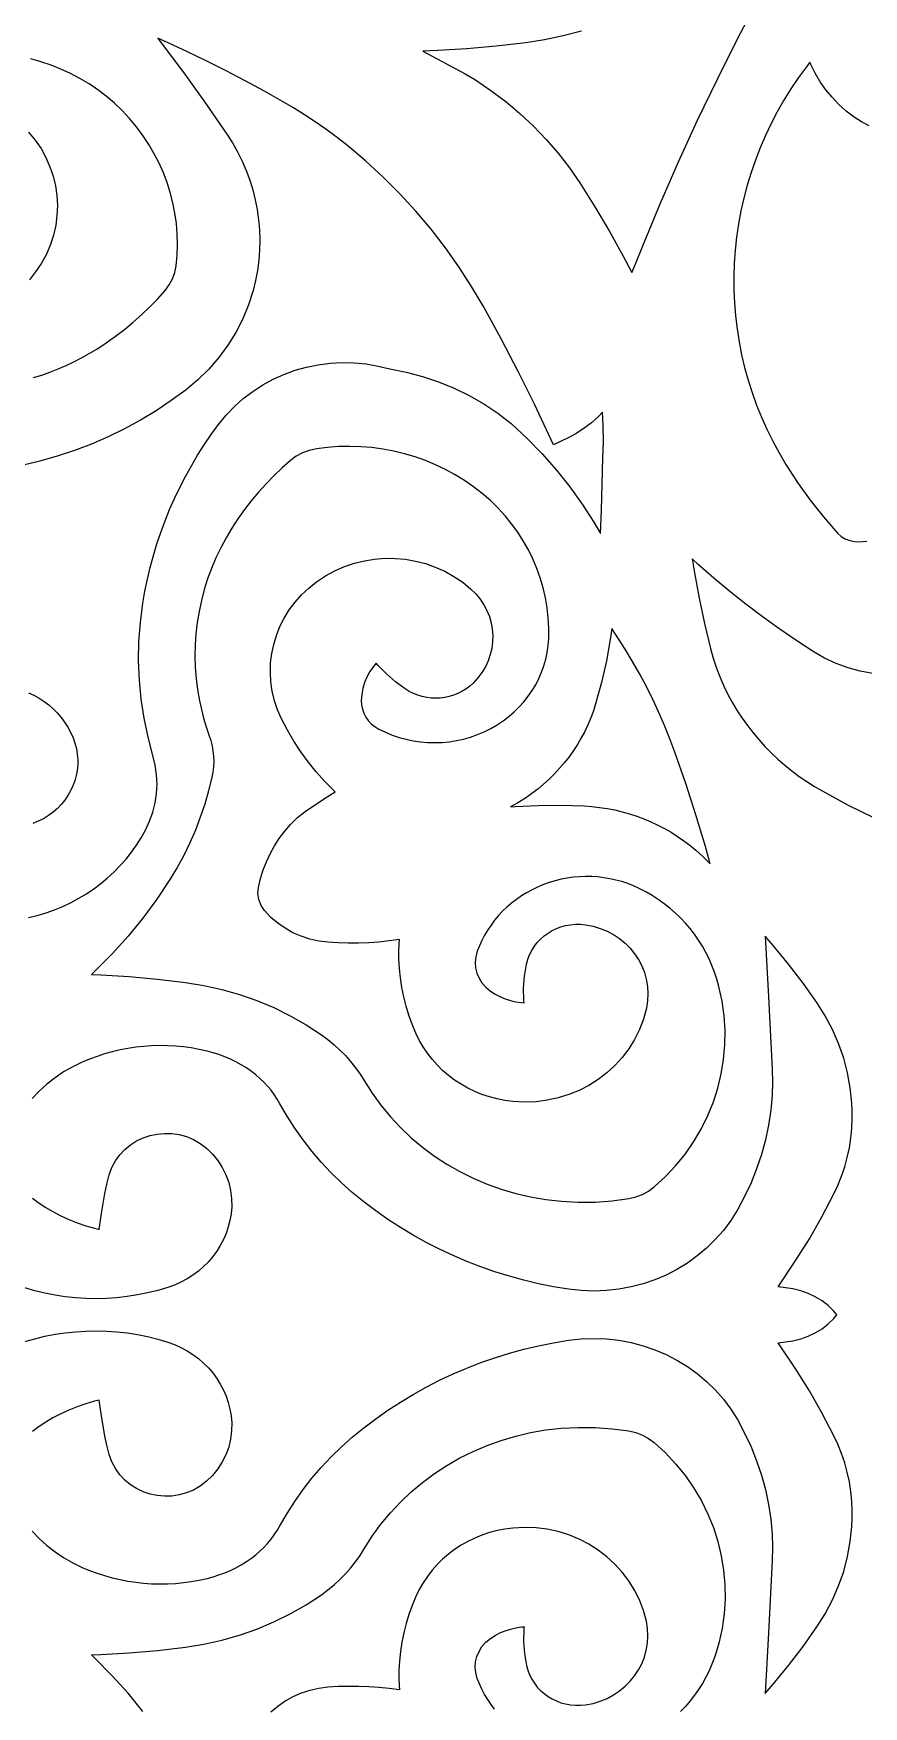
# Model space of a CAD drawing. Extents: x 2828 to 3228, y -800 to 800.
# Drawn here: x 3064.2 to 3105.4, y -19.4 to 63.6 of the extents above; entities that cross this region are included whole.
import ezdxf

# ---------------------------------------------------------------- set-up
doc = ezdxf.new("R2010")
doc.units = 0
doc.layers.add('LAYER_1', color=18, linetype='CONTINUOUS')

msp = doc.modelspace()

# ---------------------------------------------------------------- linework, layer by layer
at = {"layer": 'LAYER_1'}
for points in [[(3091.358, 63.695), (3090.45, 63.454), (3089.528, 63.261), (3088.595, 63.119), (3087.137, 62.953), (3085.678, 62.822), (3084.215, 62.726), (3083.485, 62.695), (3085.597, 61.568), (3086.102, 61.271), (3086.872, 60.754), (3087.608, 60.2), (3088.312, 59.609), (3088.98, 58.984), (3089.613, 58.325), (3090.207, 57.635), (3090.763, 56.914), (3091.277, 56.165), (3092.023, 54.98), (3092.737, 53.78), (3093.42, 52.564), (3093.869, 51.714), (3094.056, 52.176), (3094.405, 53.036), (3095.278, 55.129), (3096.187, 57.207), (3097.133, 59.27), (3098.114, 61.318), (3099.131, 63.351), (3100.184, 65.366)], [(3063.91, 19.712), (3064.346, 19.816), (3064.779, 19.946), (3065.204, 20.096), (3065.617, 20.267), (3066.02, 20.457), (3066.41, 20.666), (3066.788, 20.894), (3067.153, 21.139), (3067.503, 21.401), (3067.839, 21.68), (3068.159, 21.975), (3068.464, 22.286), (3068.751, 22.611), (3069.021, 22.951), (3069.273, 23.305), (3069.506, 23.673), (3069.718, 24.049), (3069.923, 24.488), (3070.082, 24.937), (3070.197, 25.395), (3070.266, 25.86), (3070.291, 26.33), (3070.27, 26.8), (3070.203, 27.268), (3070.086, 27.747), (3069.843, 28.661), (3069.648, 29.599), (3069.506, 30.544), (3069.416, 31.495), (3069.379, 32.448), (3069.395, 33.403), (3069.464, 34.357), (3069.586, 35.306), (3069.69, 35.906), (3069.812, 36.499), (3069.951, 37.087), (3070.109, 37.671), (3070.284, 38.25), (3070.477, 38.823), (3070.687, 39.39), (3070.915, 39.951), (3071.16, 40.506), (3071.422, 41.053), (3071.7, 41.593), (3071.996, 42.126), (3072.308, 42.65), (3072.636, 43.166), (3072.981, 43.673), (3073.344, 44.175), (3073.72, 44.637), (3074.132, 45.069), (3074.574, 45.463), (3075.044, 45.821), (3075.539, 46.141), (3076.055, 46.422), (3076.592, 46.664), (3077.145, 46.865), (3077.713, 47.025), (3078.292, 47.144), (3078.881, 47.219), (3079.477, 47.251), (3080.077, 47.239), (3080.678, 47.182), (3081.278, 47.078), (3081.849, 46.934), (3082.657, 46.779), (3083.473, 46.565), (3084.27, 46.299), (3085.046, 45.983), (3085.797, 45.617), (3086.521, 45.202), (3087.215, 44.74), (3087.882, 44.228), (3088.673, 43.485), (3089.418, 42.715), (3090.123, 41.913), (3090.786, 41.081), (3091.407, 40.219), (3091.985, 39.33), (3092.313, 38.767), (3092.365, 39.917), (3092.425, 42.522), (3092.455, 43.337), (3092.446, 44.139), (3092.408, 44.784), (3092.187, 44.557), (3091.855, 44.264), (3091.502, 43.994), (3091.13, 43.749), (3090.739, 43.529), (3089.983, 43.171), (3089.029, 45.181), (3088.216, 46.812), (3087.372, 48.428), (3086.496, 50.027), (3085.907, 51.028), (3085.277, 52.002), (3084.606, 52.949), (3083.894, 53.869), (3083.142, 54.759), (3082.352, 55.62), (3081.524, 56.45), (3080.658, 57.248), (3080.179, 57.661), (3079.687, 58.063), (3079.185, 58.453), (3078.673, 58.829), (3078.15, 59.194), (3077.617, 59.545), (3077.075, 59.883), (3076.522, 60.208), (3075.597, 60.727), (3074.662, 61.233), (3073.72, 61.724), (3072.769, 62.201), (3071.81, 62.664), (3070.844, 63.113), (3070.324, 63.344), (3070.503, 63.115), (3071.62, 61.625), (3072.705, 60.114), (3073.762, 58.581), (3074.038, 58.147), (3074.29, 57.7), (3074.517, 57.242), (3074.719, 56.775), (3074.894, 56.3), (3075.043, 55.818), (3075.166, 55.329), (3075.262, 54.836), (3075.332, 54.339), (3075.375, 53.838), (3075.391, 53.335), (3075.38, 52.832), (3075.342, 52.328), (3075.276, 51.825), (3075.182, 51.324), (3075.06, 50.824), (3074.833, 50.109), (3074.546, 49.414), (3074.204, 48.745), (3073.808, 48.106), (3073.361, 47.498), (3072.864, 46.926), (3072.319, 46.391), (3071.731, 45.9), (3070.998, 45.361), (3070.246, 44.859), (3069.472, 44.392), (3068.679, 43.961), (3067.868, 43.566), (3067.039, 43.207), (3066.195, 42.885), (3065.337, 42.601), (3064.467, 42.354), (3063.585, 42.146)], [(3064.153, 46.501), (3064.566, 46.63), (3064.974, 46.773), (3065.377, 46.93), (3065.774, 47.1), (3066.165, 47.284), (3066.549, 47.481), (3066.926, 47.692), (3067.296, 47.915), (3067.77, 48.225), (3068.231, 48.552), (3068.679, 48.894), (3069.112, 49.252), (3069.531, 49.626), (3069.935, 50.014), (3070.324, 50.416), (3070.69, 50.824), (3070.9, 51.107), (3071.06, 51.404), (3071.173, 51.719), (3071.239, 52.056), (3071.287, 52.575), (3071.305, 53.101), (3071.293, 53.626), (3071.251, 54.147), (3071.179, 54.664), (3071.078, 55.176), (3070.949, 55.681), (3070.791, 56.178), (3070.606, 56.667), (3070.393, 57.146), (3070.152, 57.614), (3069.885, 58.07), (3069.591, 58.513), (3069.271, 58.941), (3068.925, 59.355), (3068.554, 59.752), (3068.172, 60.117), (3067.771, 60.46), (3067.352, 60.779), (3066.916, 61.074), (3066.465, 61.344), (3066, 61.59), (3065.521, 61.81), (3065.031, 62.004), (3064.53, 62.173), (3064.019, 62.314)], [(3105.656, 58.995), (3105.275, 59.192), (3104.91, 59.426), (3104.514, 59.73), (3104.146, 60.059), (3103.806, 60.413), (3103.495, 60.79), (3103.214, 61.187), (3102.965, 61.605), (3102.75, 62.04), (3102.702, 62.158), (3102.53, 61.931), (3102.135, 61.388), (3101.763, 60.833), (3101.413, 60.268), (3101.085, 59.692), (3100.779, 59.106), (3100.496, 58.51), (3100.235, 57.906), (3099.998, 57.293), (3099.783, 56.673), (3099.592, 56.046), (3099.424, 55.412), (3099.281, 54.772), (3099.161, 54.127), (3099.065, 53.478), (3098.994, 52.824), (3098.948, 52.167), (3098.927, 51.513), (3098.93, 50.861), (3098.959, 50.21), (3099.012, 49.561), (3099.089, 48.916), (3099.191, 48.275), (3099.317, 47.637), (3099.466, 47.005), (3099.64, 46.378), (3099.837, 45.757), (3100.058, 45.143), (3100.302, 44.537), (3100.57, 43.938), (3100.86, 43.348), (3101.173, 42.767), (3101.509, 42.196), (3102.089, 41.299), (3102.712, 40.429), (3103.376, 39.588), (3104.076, 38.781), (3104.256, 38.618), (3104.459, 38.496), (3104.683, 38.412), (3104.928, 38.369), (3105.126, 38.361), (3105.328, 38.369), (3105.526, 38.391)], [(3063.917, 58.689), (3064.245, 58.288), (3064.531, 57.866), (3064.774, 57.425), (3064.975, 56.968), (3065.133, 56.499), (3065.246, 56.02), (3065.316, 55.533), (3065.342, 55.043), (3065.324, 54.551), (3065.26, 54.062), (3065.152, 53.577), (3064.998, 53.1), (3064.799, 52.634), (3064.554, 52.182), (3064.263, 51.747), (3063.952, 51.36)], [(3105.824, 31.822), (3105.209, 31.934), (3104.602, 32.098), (3104.006, 32.315), (3103.427, 32.585), (3102.87, 32.907), (3102.01, 33.469), (3101.167, 34.048), (3100.338, 34.645), (3099.524, 35.261), (3098.725, 35.894), (3097.942, 36.544), (3097.175, 37.212), (3096.854, 37.504), (3096.971, 36.815), (3097.212, 35.56), (3097.478, 34.309), (3097.769, 33.065), (3097.903, 32.574), (3098.062, 32.092), (3098.245, 31.617), (3098.452, 31.151), (3098.653, 30.75), (3098.869, 30.358), (3099.101, 29.974), (3099.347, 29.6), (3099.608, 29.236), (3099.883, 28.881), (3100.172, 28.538), (3100.474, 28.205), (3100.79, 27.883), (3101.119, 27.573), (3101.46, 27.275), (3101.813, 26.989), (3102.178, 26.715), (3102.554, 26.455), (3102.942, 26.208), (3103.341, 25.975), (3104.608, 25.293), (3105.899, 24.653)], [(3063.914, 30.868), (3064.18, 30.741), (3064.435, 30.597), (3064.68, 30.436), (3064.912, 30.259), (3065.131, 30.068), (3065.336, 29.861), (3065.527, 29.641), (3065.702, 29.407), (3065.86, 29.16), (3066.001, 28.901), (3066.124, 28.629), (3066.218, 28.365), (3066.288, 28.096), (3066.334, 27.825), (3066.355, 27.554), (3066.353, 27.283), (3066.327, 27.015), (3066.279, 26.751), (3066.208, 26.492), (3066.116, 26.239), (3066.002, 25.994), (3065.867, 25.759), (3065.711, 25.534), (3065.536, 25.321), (3065.342, 25.122), (3065.128, 24.937), (3064.897, 24.768), (3064.647, 24.616), (3064.389, 24.485), (3064.122, 24.375)], [(3064.095, -10.734), (3064.445, -11.103), (3064.823, -11.446), (3065.226, -11.762), (3065.654, -12.05), (3066.103, -12.308), (3066.574, -12.535), (3066.939, -12.687), (3067.311, -12.824), (3067.688, -12.945), (3068.069, -13.051), (3068.453, -13.141), (3068.841, -13.215), (3069.232, -13.274), (3069.624, -13.316), (3070.018, -13.343), (3070.413, -13.354), (3070.809, -13.349), (3071.205, -13.328), (3071.6, -13.292), (3071.993, -13.238), (3072.385, -13.169), (3072.775, -13.084), (3073.073, -13.005), (3073.365, -12.912), (3073.651, -12.805), (3073.931, -12.685), (3074.205, -12.551), (3074.471, -12.405), (3074.729, -12.246), (3074.979, -12.075), (3075.196, -11.908), (3075.402, -11.732), (3075.597, -11.545), (3075.781, -11.348), (3075.953, -11.142), (3076.112, -10.927), (3076.259, -10.703), (3076.396, -10.468), (3076.746, -9.856), (3077.129, -9.257), (3077.539, -8.676), (3077.977, -8.113), (3078.441, -7.571), (3078.932, -7.05), (3079.447, -6.55), (3079.987, -6.072), (3080.562, -5.605), (3081.152, -5.158), (3081.758, -4.733), (3082.378, -4.33), (3083.012, -3.948), (3083.659, -3.588), (3084.319, -3.25), (3084.991, -2.936), (3085.674, -2.644), (3086.368, -2.375), (3087.071, -2.13), (3087.785, -1.908), (3088.506, -1.711), (3089.236, -1.538), (3089.974, -1.39), (3090.72, -1.266), (3091.352, -1.197), (3091.983, -1.174), (3092.608, -1.198), (3093.225, -1.267), (3093.832, -1.38), (3094.425, -1.536), (3095.003, -1.733), (3095.564, -1.971), (3096.103, -2.249), (3096.621, -2.565), (3097.113, -2.918), (3097.577, -3.307), (3098.011, -3.731), (3098.413, -4.189), (3098.779, -4.68), (3099.108, -5.201), (3099.466, -5.868), (3099.785, -6.55), (3100.063, -7.246), (3100.3, -7.956), (3100.496, -8.677), (3100.649, -9.408), (3100.761, -10.146), (3100.83, -10.891), (3100.853, -11.539), (3100.841, -12.185), (3100.659, -15.776), (3100.477, -18.785), (3100.888, -18.321), (3101.647, -17.4), (3102.371, -16.454), (3103.058, -15.487), (3103.471, -14.831), (3103.83, -14.152), (3104.134, -13.453), (3104.383, -12.735), (3104.576, -12.002), (3104.712, -11.256), (3104.791, -10.499), (3104.808, -10.121), (3104.81, -9.74), (3104.79, -9.252), (3104.742, -8.767), (3104.666, -8.286), (3104.564, -7.809), (3104.434, -7.339), (3104.278, -6.876), (3104.096, -6.421), (3103.886, -5.973), (3103.303, -4.863), (3102.679, -3.772), (3102.015, -2.702), (3101.13, -1.384), (3101.861, -1.289), (3102.249, -1.196), (3102.621, -1.064), (3102.976, -0.895), (3103.309, -0.691), (3103.617, -0.453), (3103.897, -0.183), (3104.047, 0), (3103.897, 0.183), (3103.617, 0.453), (3103.309, 0.691), (3102.976, 0.895), (3102.621, 1.064), (3102.249, 1.196), (3101.861, 1.289), (3101.13, 1.384), (3102.015, 2.702), (3102.679, 3.772), (3103.303, 4.863), (3103.886, 5.973), (3104.096, 6.421), (3104.278, 6.876), (3104.434, 7.339), (3104.564, 7.809), (3104.666, 8.286), (3104.742, 8.767), (3104.79, 9.252), (3104.81, 9.74), (3104.808, 10.121), (3104.791, 10.499), (3104.712, 11.256), (3104.576, 12.002), (3104.383, 12.735), (3104.134, 13.453), (3103.83, 14.152), (3103.471, 14.831), (3103.058, 15.487), (3102.371, 16.454), (3101.647, 17.4), (3100.888, 18.321), (3100.477, 18.785), (3100.659, 15.776), (3100.841, 12.185), (3100.853, 11.539), (3100.83, 10.891), (3100.761, 10.146), (3100.649, 9.408), (3100.496, 8.677), (3100.3, 7.956), (3100.063, 7.246), (3099.785, 6.55), (3099.466, 5.868), (3099.108, 5.201), (3098.779, 4.68), (3098.413, 4.189), (3098.011, 3.731), (3097.577, 3.307), (3097.113, 2.918), (3096.621, 2.565), (3096.103, 2.249), (3095.564, 1.971), (3095.003, 1.733), (3094.425, 1.536), (3093.832, 1.38), (3093.225, 1.267), (3092.608, 1.198), (3091.983, 1.174), (3091.352, 1.197), (3090.72, 1.266), (3089.974, 1.39), (3089.236, 1.538), (3088.506, 1.711), (3087.785, 1.908), (3087.071, 2.13), (3086.368, 2.375), (3085.674, 2.644), (3084.991, 2.936), (3084.319, 3.25), (3083.659, 3.588), (3083.012, 3.948), (3082.378, 4.33), (3081.758, 4.733), (3081.152, 5.158), (3080.562, 5.605), (3079.987, 6.072), (3079.447, 6.55), (3078.932, 7.05), (3078.441, 7.571), (3077.977, 8.113), (3077.539, 8.676), (3077.129, 9.257), (3076.746, 9.856), (3076.396, 10.468), (3076.259, 10.703), (3076.112, 10.927), (3075.953, 11.142), (3075.781, 11.348), (3075.597, 11.545), (3075.402, 11.732), (3075.196, 11.908), (3074.979, 12.075), (3074.729, 12.246), (3074.471, 12.405), (3074.205, 12.551), (3073.931, 12.685), (3073.651, 12.805), (3073.365, 12.912), (3073.073, 13.005), (3072.775, 13.084), (3072.385, 13.169), (3071.993, 13.238), (3071.6, 13.292), (3071.205, 13.328), (3070.809, 13.349), (3070.413, 13.354), (3070.018, 13.343), (3069.624, 13.316), (3069.232, 13.274), (3068.841, 13.215), (3068.453, 13.141), (3068.069, 13.051), (3067.688, 12.945), (3067.311, 12.824), (3066.939, 12.687), (3066.574, 12.535), (3066.103, 12.308), (3065.654, 12.05), (3065.226, 11.762), (3064.823, 11.446), (3064.445, 11.103), (3064.095, 10.734)], [(3064.11, 5.789), (3064.369, 5.588), (3064.738, 5.344), (3065.12, 5.119), (3065.514, 4.912), (3065.919, 4.727), (3066.333, 4.561), (3066.757, 4.416), (3067.188, 4.293), (3067.42, 4.239), (3067.534, 5.021), (3067.703, 6.018), (3067.798, 6.478), (3067.918, 6.94), (3068.049, 7.301), (3068.226, 7.635), (3068.442, 7.936), (3068.693, 8.202), (3068.973, 8.432), (3069.278, 8.625), (3069.604, 8.779), (3069.946, 8.894), (3070.3, 8.969), (3070.662, 9.002), (3071.027, 8.993), (3071.392, 8.939), (3071.751, 8.84), (3072.099, 8.695), (3072.434, 8.502), (3072.747, 8.26), (3073.046, 7.967), (3073.307, 7.647), (3073.529, 7.304), (3073.71, 6.942), (3073.849, 6.562), (3073.944, 6.169), (3073.994, 5.766), (3073.998, 5.358), (3073.967, 5.016), (3073.91, 4.682), (3073.827, 4.356), (3073.719, 4.039), (3073.588, 3.733), (3073.433, 3.437), (3073.257, 3.155), (3073.059, 2.885), (3072.841, 2.631), (3072.604, 2.393), (3072.348, 2.171), (3072.075, 1.967), (3071.785, 1.783), (3071.479, 1.619), (3071.159, 1.476), (3070.826, 1.356), (3070.327, 1.209), (3069.825, 1.084), (3069.319, 0.982), (3068.81, 0.903), (3068.298, 0.845), (3067.786, 0.81), (3067.272, 0.798), (3066.759, 0.807), (3066.247, 0.839), (3065.736, 0.893), (3065.228, 0.969), (3064.724, 1.067), (3064.224, 1.187), (3063.728, 1.329)], [(3063.728, -1.329), (3064.224, -1.187), (3064.724, -1.067), (3065.228, -0.969), (3065.736, -0.893), (3066.247, -0.839), (3066.759, -0.807), (3067.272, -0.798), (3067.786, -0.81), (3068.298, -0.845), (3068.81, -0.903), (3069.319, -0.982), (3069.825, -1.084), (3070.327, -1.209), (3070.826, -1.356), (3071.159, -1.476), (3071.479, -1.619), (3071.785, -1.783), (3072.075, -1.967), (3072.348, -2.171), (3072.604, -2.393), (3072.841, -2.631), (3073.059, -2.885), (3073.257, -3.155), (3073.433, -3.437), (3073.588, -3.733), (3073.719, -4.039), (3073.827, -4.356), (3073.91, -4.682), (3073.967, -5.016), (3073.998, -5.358), (3073.994, -5.766), (3073.944, -6.169), (3073.849, -6.562), (3073.71, -6.942), (3073.529, -7.304), (3073.307, -7.647), (3073.046, -7.967), (3072.747, -8.26), (3072.434, -8.502), (3072.099, -8.695), (3071.751, -8.84), (3071.392, -8.939), (3071.027, -8.993), (3070.662, -9.002), (3070.3, -8.969), (3069.946, -8.894), (3069.604, -8.779), (3069.278, -8.625), (3068.973, -8.432), (3068.693, -8.202), (3068.442, -7.936), (3068.226, -7.635), (3068.049, -7.301), (3067.918, -6.94), (3067.798, -6.478), (3067.703, -6.018), (3067.534, -5.021), (3067.42, -4.239), (3067.188, -4.293), (3066.757, -4.416), (3066.333, -4.561), (3065.919, -4.727), (3065.514, -4.912), (3065.12, -5.119), (3064.738, -5.344), (3064.369, -5.588), (3064.11, -5.789)], [(3069.594, -19.683), (3068.853, -18.779), (3068.065, -17.913), (3067.22, -17.063), (3067.035, -16.881), (3067.505, -16.865), (3068.908, -16.778), (3070.307, -16.654), (3071.706, -16.492), (3072.614, -16.347), (3073.51, -16.148), (3074.39, -15.897), (3075.252, -15.594), (3076.092, -15.241), (3076.908, -14.838), (3077.698, -14.387), (3078.458, -13.889), (3078.777, -13.653), (3079.081, -13.402), (3079.37, -13.137), (3079.644, -12.858), (3079.902, -12.565), (3080.144, -12.26), (3080.37, -11.942), (3080.571, -11.622), (3080.975, -10.989), (3081.408, -10.393), (3081.877, -9.827), (3082.379, -9.291), (3082.913, -8.787), (3083.476, -8.315), (3084.067, -7.877), (3084.684, -7.474), (3085.326, -7.106), (3085.991, -6.776), (3086.677, -6.484), (3087.382, -6.231), (3088.104, -6.018), (3088.842, -5.846), (3089.594, -5.717), (3090.358, -5.632), (3091.202, -5.589), (3092.046, -5.596), (3092.888, -5.656), (3093.718, -5.765), (3094.066, -5.846), (3094.39, -5.969), (3094.691, -6.134), (3094.972, -6.341), (3095.533, -6.857), (3096.052, -7.41), (3096.523, -7.992), (3096.946, -8.601), (3097.32, -9.235), (3097.643, -9.889), (3097.916, -10.563), (3098.137, -11.252), (3098.306, -11.954), (3098.423, -12.666), (3098.485, -13.387), (3098.493, -14.112), (3098.446, -14.839), (3098.343, -15.565), (3098.182, -16.293), (3098.081, -16.649), (3097.966, -17.005), (3097.84, -17.339), (3097.699, -17.664), (3097.542, -17.981), (3097.369, -18.29), (3097.181, -18.589), (3096.978, -18.88), (3096.761, -19.16), (3096.53, -19.43), (3096.285, -19.689)], [(3087.054, -19.577), (3086.875, -19.34), (3086.71, -19.094), (3086.557, -18.84), (3086.419, -18.577), (3086.295, -18.307), (3086.191, -18.04), (3086.115, -17.758), (3086.089, -17.485), (3086.109, -17.215), (3086.173, -16.951), (3086.279, -16.7), (3086.426, -16.465), (3086.614, -16.252), (3086.846, -16.06), (3087.074, -15.915), (3087.319, -15.787), (3087.574, -15.68), (3087.839, -15.594), (3088.11, -15.53), (3088.386, -15.489), (3088.521, -15.48), (3088.506, -15.607), (3088.492, -16.208), (3088.535, -16.808), (3088.637, -17.403), (3088.702, -17.64), (3088.79, -17.868), (3088.899, -18.083), (3089.027, -18.284), (3089.173, -18.471), (3089.336, -18.643), (3089.513, -18.799), (3089.704, -18.939), (3089.907, -19.06), (3090.122, -19.164), (3090.345, -19.248), (3090.578, -19.313), (3090.817, -19.356), (3091.062, -19.379), (3091.311, -19.378), (3091.564, -19.354), (3091.94, -19.282), (3092.299, -19.174), (3092.64, -19.034), (3092.961, -18.862), (3093.259, -18.663), (3093.534, -18.436), (3093.783, -18.186), (3094.004, -17.914), (3094.197, -17.622), (3094.358, -17.312), (3094.488, -16.986), (3094.583, -16.647), (3094.642, -16.297), (3094.663, -15.939), (3094.645, -15.575), (3094.586, -15.21), (3094.439, -14.668), (3094.243, -14.152), (3094, -13.661), (3093.714, -13.199), (3093.388, -12.768), (3093.024, -12.368), (3092.625, -12.004), (3092.195, -11.675), (3091.736, -11.385), (3091.251, -11.135), (3090.743, -10.926), (3090.215, -10.762), (3089.669, -10.643), (3089.109, -10.572), (3088.537, -10.551), (3087.958, -10.582), (3087.56, -10.634), (3087.172, -10.71), (3086.793, -10.811), (3086.423, -10.934), (3086.064, -11.081), (3085.718, -11.249), (3085.384, -11.439), (3085.064, -11.649), (3084.759, -11.879), (3084.471, -12.127), (3084.199, -12.395), (3083.946, -12.679), (3083.713, -12.981), (3083.499, -13.299), (3083.308, -13.632), (3083.14, -13.978), (3082.957, -14.42), (3082.796, -14.867), (3082.657, -15.321), (3082.541, -15.78), (3082.447, -16.243), (3082.375, -16.711), (3082.327, -17.181), (3082.301, -17.654), (3082.299, -18.031), (3082.314, -18.4), (3082.326, -18.617), (3082.322, -18.616), (3081.818, -18.548), (3081.312, -18.496), (3080.805, -18.461), (3080.297, -18.442), (3079.788, -18.439), (3079.279, -18.453), (3078.765, -18.484), (3078.318, -18.54), (3077.877, -18.639), (3077.45, -18.779), (3077.04, -18.959), (3076.651, -19.177), (3076.285, -19.431), (3075.946, -19.721)]]:
    msp.add_lwpolyline(points, dxfattribs=at)
for points in [[(3086.419, 18.577), (3086.295, 18.307), (3086.191, 18.04), (3086.115, 17.758), (3086.089, 17.485), (3086.109, 17.215), (3086.173, 16.951), (3086.279, 16.7), (3086.426, 16.465), (3086.614, 16.252), (3086.846, 16.06), (3087.074, 15.915), (3087.319, 15.787), (3087.574, 15.68), (3087.839, 15.594), (3088.11, 15.53), (3088.386, 15.489), (3088.521, 15.48), (3088.506, 15.607), (3088.492, 16.208), (3088.535, 16.808), (3088.637, 17.403), (3088.702, 17.64), (3088.79, 17.868), (3088.899, 18.083), (3089.027, 18.284), (3089.173, 18.471), (3089.336, 18.643), (3089.513, 18.799), (3089.704, 18.939), (3089.907, 19.06), (3090.122, 19.164), (3090.345, 19.248), (3090.578, 19.313), (3090.817, 19.356), (3091.062, 19.379), (3091.311, 19.378), (3091.564, 19.354), (3091.94, 19.282), (3092.299, 19.174), (3092.64, 19.034), (3092.961, 18.862), (3093.259, 18.663), (3093.534, 18.436), (3093.783, 18.186), (3094.004, 17.914), (3094.197, 17.622), (3094.358, 17.312), (3094.488, 16.986), (3094.583, 16.647), (3094.642, 16.297), (3094.663, 15.939), (3094.645, 15.575), (3094.586, 15.21), (3094.439, 14.668), (3094.243, 14.152), (3094, 13.661), (3093.714, 13.199), (3093.388, 12.768), (3093.024, 12.368), (3092.625, 12.004), (3092.195, 11.675), (3091.736, 11.385), (3091.251, 11.135), (3090.743, 10.926), (3090.215, 10.762), (3089.669, 10.643), (3089.109, 10.572), (3088.537, 10.551), (3087.958, 10.582), (3087.56, 10.634), (3087.172, 10.71), (3086.793, 10.811), (3086.423, 10.934), (3086.064, 11.081), (3085.718, 11.249), (3085.384, 11.439), (3085.064, 11.649), (3084.759, 11.879), (3084.471, 12.127), (3084.199, 12.395), (3083.946, 12.679), (3083.713, 12.981), (3083.499, 13.299), (3083.308, 13.632), (3083.14, 13.978), (3082.957, 14.42), (3082.796, 14.867), (3082.657, 15.321), (3082.541, 15.78), (3082.447, 16.243), (3082.375, 16.711), (3082.327, 17.181), (3082.301, 17.654), (3082.299, 18.031), (3082.314, 18.4), (3082.326, 18.617), (3082.322, 18.616), (3081.818, 18.548), (3081.312, 18.496), (3080.805, 18.461), (3080.297, 18.442), (3079.788, 18.439), (3079.279, 18.453), (3078.765, 18.484), (3078.318, 18.54), (3077.877, 18.639), (3077.45, 18.779), (3077.04, 18.959), (3076.651, 19.177), (3076.285, 19.431), (3075.946, 19.721), (3075.629, 20.054), (3075.456, 20.306), (3075.342, 20.598), (3075.296, 20.908), (3075.322, 21.207), (3075.428, 21.651), (3075.56, 22.071), (3075.719, 22.48), (3075.907, 22.878), (3076.122, 23.263), (3076.362, 23.634), (3076.629, 23.989), (3076.923, 24.331), (3077.267, 24.668), (3077.643, 24.967), (3078.602, 25.623), (3079.132, 25.955), (3079.057, 26.024), (3078.612, 26.474), (3078.191, 26.944), (3077.794, 27.434), (3077.423, 27.941), (3077.079, 28.465), (3076.761, 29.005), (3076.469, 29.564), (3076.273, 30.011), (3076.12, 30.471), (3076.01, 30.937), (3075.943, 31.406), (3075.917, 31.876), (3075.933, 32.344), (3075.989, 32.808), (3076.086, 33.265), (3076.222, 33.713), (3076.396, 34.148), (3076.609, 34.57), (3076.859, 34.974), (3077.145, 35.36), (3077.468, 35.723), (3077.825, 36.062), (3078.217, 36.375), (3078.659, 36.669), (3079.121, 36.92), (3079.598, 37.128), (3080.088, 37.293), (3080.588, 37.416), (3081.095, 37.497), (3081.605, 37.536), (3082.115, 37.533), (3082.624, 37.488), (3083.128, 37.402), (3083.624, 37.274), (3084.108, 37.104), (3084.579, 36.894), (3085.033, 36.641), (3085.467, 36.348), (3085.878, 36.013), (3086.123, 35.771), (3086.338, 35.51), (3086.521, 35.234), (3086.673, 34.944), (3086.793, 34.643), (3086.881, 34.334), (3086.937, 34.02), (3086.961, 33.703), (3086.953, 33.384), (3086.912, 33.068), (3086.839, 32.755), (3086.733, 32.45), (3086.596, 32.153), (3086.426, 31.868), (3086.223, 31.598), (3085.99, 31.346), (3085.815, 31.189), (3085.628, 31.05), (3085.432, 30.93), (3085.228, 30.828), (3085.017, 30.745), (3084.801, 30.679), (3084.58, 30.632), (3084.357, 30.604), (3084.131, 30.594), (3083.906, 30.603), (3083.681, 30.63), (3083.458, 30.676), (3083.239, 30.742), (3083.024, 30.827), (3082.815, 30.931), (3082.616, 31.054), (3082.133, 31.41), (3081.683, 31.8), (3081.266, 32.223), (3081.175, 32.331), (3081.033, 32.165), (3080.859, 31.912), (3080.713, 31.645), (3080.597, 31.366), (3080.511, 31.077), (3080.456, 30.78), (3080.433, 30.481), (3080.444, 30.261), (3080.486, 30.052), (3080.556, 29.851), (3080.654, 29.661), (3080.779, 29.485), (3080.929, 29.325), (3081.102, 29.183), (3081.305, 29.06), (3081.628, 28.904), (3081.964, 28.766), (3082.308, 28.65), (3082.657, 28.555), (3083.01, 28.481), (3083.367, 28.43), (3083.726, 28.399), (3084.086, 28.39), (3084.446, 28.403), (3084.804, 28.437), (3085.16, 28.492), (3085.513, 28.569), (3085.861, 28.667), (3086.203, 28.787), (3086.538, 28.928), (3086.866, 29.09), (3087.18, 29.271), (3087.479, 29.47), (3087.762, 29.684), (3088.028, 29.914), (3088.277, 30.159), (3088.509, 30.418), (3088.722, 30.689), (3088.917, 30.972), (3089.093, 31.265), (3089.248, 31.569), (3089.384, 31.882), (3089.498, 32.204), (3089.592, 32.532), (3089.663, 32.867), (3089.712, 33.208), (3089.738, 33.555), (3089.743, 34.068), (3089.718, 34.578), (3089.663, 35.083), (3089.578, 35.583), (3089.464, 36.076), (3089.322, 36.562), (3089.152, 37.038), (3088.954, 37.505), (3088.73, 37.961), (3088.478, 38.404), (3088.201, 38.834), (3087.898, 39.25), (3087.57, 39.65), (3087.217, 40.034), (3086.84, 40.4), (3086.439, 40.747), (3086.006, 41.083), (3085.555, 41.394), (3085.09, 41.68), (3084.611, 41.941), (3084.118, 42.176), (3083.614, 42.385), (3083.1, 42.567), (3082.576, 42.723), (3082.044, 42.852), (3081.505, 42.953), (3080.96, 43.027), (3080.411, 43.073), (3079.858, 43.09), (3079.304, 43.079), (3078.748, 43.038), (3078.201, 42.97), (3077.843, 42.89), (3077.511, 42.767), (3077.202, 42.6), (3076.912, 42.386), (3076.498, 42.021), (3076.093, 41.634), (3075.703, 41.233), (3075.329, 40.819), (3074.973, 40.391), (3074.633, 39.952), (3074.31, 39.5), (3074.006, 39.037), (3073.717, 38.553), (3073.451, 38.058), (3073.21, 37.553), (3072.994, 37.038), (3072.802, 36.515), (3072.635, 35.984), (3072.493, 35.446), (3072.378, 34.901), (3072.288, 34.35), (3072.224, 33.796), (3072.187, 33.241), (3072.176, 32.686), (3072.192, 32.13), (3072.234, 31.575), (3072.303, 31.022), (3072.398, 30.471), (3072.493, 30.033), (3072.605, 29.597), (3072.734, 29.166), (3072.884, 28.729), (3072.962, 28.488), (3073.025, 28.232), (3073.07, 27.973), (3073.096, 27.712), (3073.104, 27.45), (3073.093, 27.187), (3073.064, 26.926), (3073.016, 26.669), (3072.852, 25.998), (3072.66, 25.339), (3072.44, 24.688), (3072.193, 24.047), (3071.917, 23.415), (3071.615, 22.795), (3071.286, 22.187), (3070.93, 21.591), (3070.287, 20.621), (3069.594, 19.683), (3068.853, 18.779), (3068.065, 17.913), (3067.22, 17.063), (3067.035, 16.881), (3067.505, 16.865), (3068.908, 16.778), (3070.307, 16.654), (3071.706, 16.492), (3072.614, 16.347), (3073.51, 16.148), (3074.39, 15.897), (3075.252, 15.594), (3076.092, 15.241), (3076.908, 14.838), (3077.698, 14.387), (3078.458, 13.889), (3078.777, 13.653), (3079.081, 13.402), (3079.37, 13.137), (3079.644, 12.858), (3079.902, 12.565), (3080.144, 12.26), (3080.37, 11.942), (3080.571, 11.622), (3080.975, 10.989), (3081.408, 10.393), (3081.877, 9.827), (3082.379, 9.291), (3082.913, 8.787), (3083.476, 8.315), (3084.067, 7.877), (3084.684, 7.474), (3085.326, 7.106), (3085.991, 6.776), (3086.677, 6.484), (3087.382, 6.231), (3088.104, 6.018), (3088.842, 5.846), (3089.594, 5.717), (3090.358, 5.632), (3091.202, 5.589), (3092.046, 5.596), (3092.888, 5.656), (3093.718, 5.765), (3094.066, 5.846), (3094.39, 5.969), (3094.691, 6.134), (3094.972, 6.341), (3095.533, 6.857), (3096.052, 7.41), (3096.523, 7.992), (3096.946, 8.601), (3097.32, 9.235), (3097.643, 9.889), (3097.916, 10.563), (3098.137, 11.252), (3098.306, 11.954), (3098.423, 12.666), (3098.485, 13.387), (3098.493, 14.112), (3098.446, 14.839), (3098.343, 15.565), (3098.182, 16.293), (3098.081, 16.649), (3097.966, 17.005), (3097.84, 17.339), (3097.699, 17.664), (3097.542, 17.981), (3097.369, 18.29), (3097.181, 18.589), (3096.978, 18.88), (3096.761, 19.16), (3096.53, 19.43), (3096.285, 19.689), (3096.027, 19.936), (3095.756, 20.172), (3095.473, 20.395), (3095.178, 20.606), (3094.871, 20.803), (3094.554, 20.987), (3094.226, 21.156), (3093.946, 21.283), (3093.66, 21.395), (3093.37, 21.491), (3093.076, 21.572), (3092.779, 21.638), (3092.478, 21.689), (3092.176, 21.724), (3091.872, 21.744), (3091.568, 21.748), (3091.263, 21.737), (3090.959, 21.71), (3090.657, 21.668), (3090.356, 21.61), (3090.059, 21.537), (3089.765, 21.448), (3089.474, 21.343), (3089.187, 21.223), (3088.909, 21.088), (3088.641, 20.941), (3088.381, 20.781), (3088.132, 20.608), (3087.894, 20.423), (3087.666, 20.228), (3087.45, 20.021), (3087.246, 19.804), (3087.054, 19.577), (3086.875, 19.34), (3086.71, 19.094), (3086.557, 18.84)], [(3088.203, 25.401), (3087.848, 25.196), (3088.073, 25.215), (3089.213, 25.27), (3090.354, 25.281), (3091.496, 25.248), (3091.88, 25.221), (3092.261, 25.179), (3092.64, 25.121), (3093.014, 25.048), (3093.384, 24.96), (3093.75, 24.857), (3094.11, 24.74), (3094.465, 24.608), (3094.813, 24.462), (3095.155, 24.302), (3095.489, 24.128), (3095.816, 23.94), (3096.135, 23.739), (3096.445, 23.525), (3096.746, 23.297), (3097.038, 23.057), (3097.366, 22.761), (3097.679, 22.456), (3097.756, 22.378), (3097.519, 23.232), (3097.047, 24.803), (3096.543, 26.365), (3096.007, 27.916), (3095.759, 28.581), (3095.494, 29.238), (3095.211, 29.888), (3094.911, 30.532), (3094.593, 31.167), (3094.257, 31.794), (3093.905, 32.414), (3093.535, 33.025), (3093.061, 33.769), (3092.872, 34.06), (3092.797, 33.515), (3092.6, 32.441), (3092.357, 31.376), (3092.069, 30.32), (3091.956, 29.967), (3091.827, 29.621), (3091.683, 29.281), (3091.525, 28.947), (3091.352, 28.622), (3091.164, 28.304), (3090.963, 27.994), (3090.748, 27.692), (3090.521, 27.4), (3090.28, 27.117), (3090.026, 26.844), (3089.76, 26.582), (3089.482, 26.33), (3089.193, 26.089), (3088.892, 25.859), (3088.58, 25.641)]]:
    msp.add_lwpolyline(points, close=True, dxfattribs=at)

doc.saveas('drawing.dxf')
